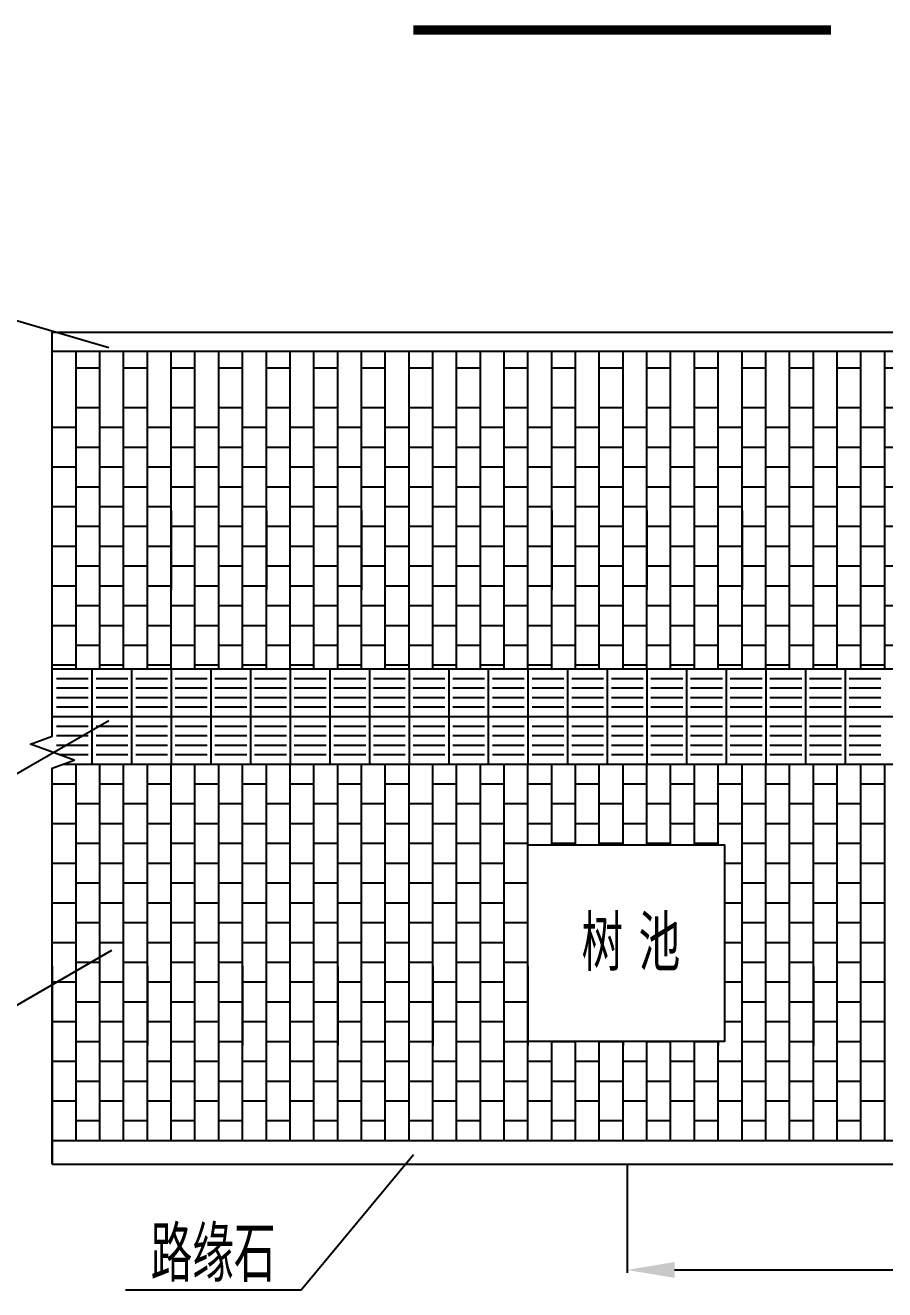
# Model space of a CAD drawing. Extents: x 755 to 3219, y -184 to 287.
# Drawn here: x 2880.9 to 2935.1, y -115.9 to -36.1 of the extents above; entities that cross this region are included whole.
import ezdxf

# ---------------------------------------------------------------- set-up
doc = ezdxf.new("R2010")
doc.units = 0
doc.layers.add('标注', color=7, linetype='Continuous')
doc.styles.add('1', font='fsdb_e.shx', dxfattribs={"width": 0.75, "bigfont": 'hztxt.shx'})
doc.styles.add('gpshz', font='txt.shx', dxfattribs={"width": 0.75, "bigfont": 'hztxt.shx'})

msp = doc.modelspace()

# ---------------------------------------------------------------- linework, layer by layer
for p, q in [((2871.536, -52.121), (2886.2, -56.455)), ((2882.644, -55.477), (3038.644, -55.477)), ((2882.644, -56.677), (3038.644, -56.677)), ((2884.144, -57.727), (2885.644, -57.727)), ((2887.144, -57.727), (2888.644, -57.727)), ((2890.144, -57.727), (2891.644, -57.727)), ((2893.144, -57.727), (2894.644, -57.727)), ((2896.144, -57.727), (2897.644, -57.727)), ((2899.144, -57.727), (2900.644, -57.727)), ((2902.144, -57.727), (2903.644, -57.727)), ((2905.144, -57.727), (2906.644, -57.727)), ((2908.144, -57.727), (2909.644, -57.727)), ((2911.144, -57.727), (2912.644, -57.727)), ((2914.144, -57.727), (2915.644, -57.727)), ((2917.144, -57.727), (2918.644, -57.727)), ((2920.144, -57.727), (2921.644, -57.727)), ((2923.144, -57.727), (2924.644, -57.727)), ((2926.144, -57.727), (2927.644, -57.727)), ((2929.144, -57.727), (2930.644, -57.727)), ((2932.144, -57.727), (2933.644, -57.727)), ((2935.144, -57.727), (2936.644, -57.727)), ((2884.144, -60.227), (2885.644, -60.227)), ((2887.144, -60.227), (2888.644, -60.227)), ((2890.144, -60.227), (2891.644, -60.227)), ((2893.144, -60.227), (2894.644, -60.227)), ((2896.144, -60.227), (2897.644, -60.227)), ((2899.144, -60.227), (2900.644, -60.227)), ((2902.144, -60.227), (2903.644, -60.227)), ((2905.144, -60.227), (2906.644, -60.227)), ((2908.144, -60.227), (2909.644, -60.227)), ((2911.144, -60.227), (2912.644, -60.227)), ((2914.144, -60.227), (2915.644, -60.227)), ((2917.144, -60.227), (2918.644, -60.227)), ((2920.144, -60.227), (2921.644, -60.227)), ((2923.144, -60.227), (2924.644, -60.227)), ((2926.144, -60.227), (2927.644, -60.227)), ((2929.144, -60.227), (2930.644, -60.227)), ((2932.144, -60.227), (2933.644, -60.227)), ((2935.144, -60.227), (2936.644, -60.227)), ((2882.644, -61.477), (2884.144, -61.477)), ((2885.644, -61.477), (2887.144, -61.477)), ((2888.644, -61.477), (2890.144, -61.477)), ((2891.644, -61.477), (2893.144, -61.477)), ((2894.644, -61.477), (2896.144, -61.477)), ((2897.644, -61.477), (2899.144, -61.477)), ((2900.644, -61.477), (2902.144, -61.477)), ((2903.644, -61.477), (2905.144, -61.477)), ((2906.644, -61.477), (2908.144, -61.477)), ((2906.644, -61.477), (2908.144, -61.477)), ((2909.644, -61.477), (2911.144, -61.477)), ((2912.644, -61.477), (2914.144, -61.477)), ((2915.644, -61.477), (2917.144, -61.477)), ((2918.644, -61.477), (2920.144, -61.477)), ((2921.644, -61.477), (2923.144, -61.477)), ((2924.644, -61.477), (2926.144, -61.477)), ((2927.644, -61.477), (2929.144, -61.477)), ((2930.644, -61.477), (2932.144, -61.477)), ((2930.644, -61.477), (2932.144, -61.477)), ((2933.644, -61.477), (2935.144, -61.477)), ((2884.144, -62.727), (2885.644, -62.727)), ((2887.144, -62.727), (2888.644, -62.727)), ((2890.144, -62.727), (2891.644, -62.727)), ((2893.144, -62.727), (2894.644, -62.727)), ((2896.144, -62.727), (2897.644, -62.727)), ((2899.144, -62.727), (2900.644, -62.727)), ((2902.144, -62.727), (2903.644, -62.727)), ((2905.144, -62.727), (2906.644, -62.727)), ((2908.144, -62.727), (2909.644, -62.727)), ((2911.144, -62.727), (2912.644, -62.727)), ((2914.144, -62.727), (2915.644, -62.727)), ((2917.144, -62.727), (2918.644, -62.727)), ((2920.144, -62.727), (2921.644, -62.727)), ((2923.144, -62.727), (2924.644, -62.727)), ((2926.144, -62.727), (2927.644, -62.727)), ((2929.144, -62.727), (2930.644, -62.727)), ((2932.144, -62.727), (2933.644, -62.727)), ((2935.144, -62.727), (2936.644, -62.727)), ((2882.644, -63.977), (2884.144, -63.977)), ((2885.644, -63.977), (2887.144, -63.977)), ((2888.644, -63.977), (2890.144, -63.977)), ((2891.644, -63.977), (2893.144, -63.977)), ((2894.644, -63.977), (2896.144, -63.977)), ((2897.644, -63.977), (2899.144, -63.977)), ((2900.644, -63.977), (2902.144, -63.977)), ((2903.644, -63.977), (2905.144, -63.977)), ((2906.644, -63.977), (2908.144, -63.977)), ((2906.644, -63.977), (2908.144, -63.977)), ((2909.644, -63.977), (2911.144, -63.977)), ((2912.644, -63.977), (2914.144, -63.977)), ((2915.644, -63.977), (2917.144, -63.977)), ((2918.644, -63.977), (2920.144, -63.977)), ((2921.644, -63.977), (2923.144, -63.977)), ((2924.644, -63.977), (2926.144, -63.977)), ((2927.644, -63.977), (2929.144, -63.977)), ((2930.644, -63.977), (2932.144, -63.977)), ((2930.644, -63.977), (2932.144, -63.977)), ((2933.644, -63.977), (2935.144, -63.977)), ((2884.144, -65.227), (2885.644, -65.227)), ((2887.144, -65.227), (2888.644, -65.227)), ((2890.144, -65.227), (2891.644, -65.227)), ((2893.144, -65.227), (2894.644, -65.227)), ((2896.144, -65.227), (2897.644, -65.227)), ((2899.144, -65.227), (2900.644, -65.227)), ((2902.144, -65.227), (2903.644, -65.227)), ((2905.144, -65.227), (2906.644, -65.227)), ((2908.144, -65.227), (2909.644, -65.227)), ((2911.144, -65.227), (2912.644, -65.227)), ((2914.144, -65.227), (2915.644, -65.227)), ((2917.144, -65.227), (2918.644, -65.227)), ((2920.144, -65.227), (2921.644, -65.227)), ((2923.144, -65.227), (2924.644, -65.227)), ((2926.144, -65.227), (2927.644, -65.227)), ((2929.144, -65.227), (2930.644, -65.227)), ((2932.144, -65.227), (2933.644, -65.227)), ((2935.144, -65.227), (2936.644, -65.227)), ((2882.644, -66.477), (2884.144, -66.477)), ((2885.644, -66.477), (2887.144, -66.477)), ((2888.644, -66.477), (2890.144, -66.477)), ((2891.644, -66.477), (2893.144, -66.477)), ((2894.644, -66.477), (2896.144, -66.477)), ((2897.644, -66.477), (2899.144, -66.477)), ((2900.644, -66.477), (2902.144, -66.477)), ((2903.644, -66.477), (2905.144, -66.477)), ((2906.644, -66.477), (2908.144, -66.477)), ((2906.644, -66.477), (2908.144, -66.477)), ((2909.644, -66.477), (2911.144, -66.477)), ((2912.644, -66.477), (2914.144, -66.477)), ((2915.644, -66.477), (2917.144, -66.477)), ((2918.644, -66.477), (2920.144, -66.477)), ((2921.644, -66.477), (2923.144, -66.477)), ((2924.644, -66.477), (2926.144, -66.477)), ((2927.644, -66.477), (2929.144, -66.477)), ((2930.644, -66.477), (2932.144, -66.477)), ((2930.644, -66.477), (2932.144, -66.477)), ((2933.644, -66.477), (2935.144, -66.477)), ((2884.144, -67.727), (2885.644, -67.727)), ((2887.144, -67.727), (2888.644, -67.727)), ((2890.144, -67.727), (2891.644, -67.727)), ((2893.144, -67.727), (2894.644, -67.727)), ((2896.144, -67.727), (2897.644, -67.727)), ((2899.144, -67.727), (2900.644, -67.727)), ((2902.144, -67.727), (2903.644, -67.727)), ((2905.144, -67.727), (2906.644, -67.727)), ((2908.144, -67.727), (2909.644, -67.727)), ((2911.144, -67.727), (2912.644, -67.727)), ((2914.144, -67.727), (2915.644, -67.727)), ((2917.144, -67.727), (2918.644, -67.727)), ((2920.144, -67.727), (2921.644, -67.727)), ((2923.144, -67.727), (2924.644, -67.727)), ((2926.144, -67.727), (2927.644, -67.727)), ((2929.144, -67.727), (2930.644, -67.727)), ((2932.144, -67.727), (2933.644, -67.727)), ((2935.144, -67.727), (2936.644, -67.727)), ((2882.644, -68.977), (2884.144, -68.977)), ((2885.644, -68.977), (2887.144, -68.977)), ((2888.644, -68.977), (2890.144, -68.977)), ((2891.644, -68.977), (2893.144, -68.977)), ((2894.644, -68.977), (2896.144, -68.977)), ((2897.644, -68.977), (2899.144, -68.977)), ((2900.644, -68.977), (2902.144, -68.977)), ((2903.644, -68.977), (2905.144, -68.977)), ((2906.644, -68.977), (2908.144, -68.977)), ((2906.644, -68.977), (2908.144, -68.977)), ((2909.644, -68.977), (2911.144, -68.977)), ((2912.644, -68.977), (2914.144, -68.977)), ((2915.644, -68.977), (2917.144, -68.977)), ((2918.644, -68.977), (2920.144, -68.977)), ((2921.644, -68.977), (2923.144, -68.977)), ((2924.644, -68.977), (2926.144, -68.977)), ((2927.644, -68.977), (2929.144, -68.977)), ((2930.644, -68.977), (2932.144, -68.977)), ((2930.644, -68.977), (2932.144, -68.977)), ((2933.644, -68.977), (2935.144, -68.977)), ((2884.144, -70.227), (2885.644, -70.227)), ((2887.144, -70.227), (2888.644, -70.227)), ((2890.144, -70.227), (2891.644, -70.227)), ((2893.144, -70.227), (2894.644, -70.227)), ((2896.144, -70.227), (2897.644, -70.227)), ((2899.144, -70.227), (2900.644, -70.227)), ((2902.144, -70.227), (2903.644, -70.227)), ((2905.144, -70.227), (2906.644, -70.227)), ((2908.144, -70.227), (2909.644, -70.227)), ((2911.144, -70.227), (2912.644, -70.227)), ((2914.144, -70.227), (2915.644, -70.227)), ((2917.144, -70.227), (2918.644, -70.227)), ((2920.144, -70.227), (2921.644, -70.227)), ((2923.144, -70.227), (2924.644, -70.227)), ((2926.144, -70.227), (2927.644, -70.227)), ((2929.144, -70.227), (2930.644, -70.227)), ((2932.144, -70.227), (2933.644, -70.227)), ((2935.144, -70.227), (2936.644, -70.227)), ((2882.644, -71.477), (2884.144, -71.477)), ((2885.644, -71.477), (2887.144, -71.477)), ((2888.644, -71.477), (2890.144, -71.477)), ((2891.644, -71.477), (2893.144, -71.477)), ((2894.644, -71.477), (2896.144, -71.477)), ((2897.644, -71.477), (2899.144, -71.477)), ((2900.644, -71.477), (2902.144, -71.477)), ((2903.644, -71.477), (2905.144, -71.477)), ((2906.644, -71.477), (2908.144, -71.477)), ((2906.644, -71.477), (2908.144, -71.477)), ((2909.644, -71.477), (2911.144, -71.477)), ((2912.644, -71.477), (2914.144, -71.477)), ((2915.644, -71.477), (2917.144, -71.477)), ((2918.644, -71.477), (2920.144, -71.477)), ((2921.644, -71.477), (2923.144, -71.477)), ((2924.644, -71.477), (2926.144, -71.477)), ((2927.644, -71.477), (2929.144, -71.477)), ((2930.644, -71.477), (2932.144, -71.477)), ((2930.644, -71.477), (2932.144, -71.477)), ((2933.644, -71.477), (2935.144, -71.477)), ((2884.144, -72.727), (2885.644, -72.727)), ((2887.144, -72.727), (2888.644, -72.727)), ((2890.144, -72.727), (2891.644, -72.727)), ((2893.144, -72.727), (2894.644, -72.727)), ((2896.144, -72.727), (2897.644, -72.727)), ((2899.144, -72.727), (2900.644, -72.727)), ((2902.144, -72.727), (2903.644, -72.727)), ((2905.144, -72.727), (2906.644, -72.727)), ((2908.144, -72.727), (2909.644, -72.727)), ((2911.144, -72.727), (2912.644, -72.727)), ((2914.144, -72.727), (2915.644, -72.727)), ((2917.144, -72.727), (2918.644, -72.727)), ((2920.144, -72.727), (2921.644, -72.727)), ((2923.144, -72.727), (2924.644, -72.727)), ((2926.144, -72.727), (2927.644, -72.727)), ((2929.144, -72.727), (2930.644, -72.727)), ((2932.144, -72.727), (2933.644, -72.727)), ((2935.144, -72.727), (2936.644, -72.727)), ((2882.644, -73.977), (2884.144, -73.977)), ((2885.644, -73.977), (2887.144, -73.977)), ((2888.644, -73.977), (2890.144, -73.977)), ((2891.644, -73.977), (2893.144, -73.977)), ((2894.644, -73.977), (2896.144, -73.977)), ((2897.644, -73.977), (2899.144, -73.977)), ((2900.644, -73.977), (2902.144, -73.977)), ((2903.644, -73.977), (2905.144, -73.977)), ((2906.644, -73.977), (2908.144, -73.977)), ((2906.644, -73.977), (2908.144, -73.977)), ((2909.644, -73.977), (2911.144, -73.977)), ((2912.644, -73.977), (2914.144, -73.977)), ((2915.644, -73.977), (2917.144, -73.977)), ((2918.644, -73.977), (2920.144, -73.977)), ((2921.644, -73.977), (2923.144, -73.977)), ((2924.644, -73.977), (2926.144, -73.977)), ((2927.644, -73.977), (2929.144, -73.977)), ((2930.644, -73.977), (2932.144, -73.977)), ((2930.644, -73.977), (2932.144, -73.977)), ((2933.644, -73.977), (2935.144, -73.977)), ((2884.144, -75.227), (2885.644, -75.227)), ((2887.144, -75.227), (2888.644, -75.227)), ((2890.144, -75.227), (2891.644, -75.227)), ((2893.144, -75.227), (2894.644, -75.227)), ((2896.144, -75.227), (2897.644, -75.227)), ((2899.144, -75.227), (2900.644, -75.227)), ((2902.144, -75.227), (2903.644, -75.227)), ((2905.144, -75.227), (2906.644, -75.227)), ((2908.144, -75.227), (2909.644, -75.227)), ((2911.144, -75.227), (2912.644, -75.227)), ((2914.144, -75.227), (2915.644, -75.227)), ((2917.144, -75.227), (2918.644, -75.227)), ((2920.144, -75.227), (2921.644, -75.227)), ((2923.144, -75.227), (2924.644, -75.227)), ((2926.144, -75.227), (2927.644, -75.227)), ((2929.144, -75.227), (2930.644, -75.227)), ((2932.144, -75.227), (2933.644, -75.227)), ((2935.144, -75.227), (2936.644, -75.227)), ((2882.644, -76.477), (2884.144, -76.477)), ((2885.644, -76.477), (2887.144, -76.477)), ((2888.644, -76.477), (2890.144, -76.477)), ((2891.644, -76.477), (2893.144, -76.477)), ((2894.644, -76.477), (2896.144, -76.477)), ((2897.644, -76.477), (2899.144, -76.477)), ((2900.644, -76.477), (2902.144, -76.477)), ((2903.644, -76.477), (2905.144, -76.477)), ((2906.644, -76.477), (2908.144, -76.477)), ((2906.644, -76.477), (2908.144, -76.477)), ((2909.644, -76.477), (2911.144, -76.477)), ((2912.644, -76.477), (2914.144, -76.477)), ((2915.644, -76.477), (2917.144, -76.477)), ((2918.644, -76.477), (2920.144, -76.477)), ((2921.644, -76.477), (2923.144, -76.477)), ((2924.644, -76.477), (2926.144, -76.477)), ((2927.644, -76.477), (2929.144, -76.477)), ((2930.644, -76.477), (2932.144, -76.477)), ((2930.644, -76.477), (2932.144, -76.477)), ((2933.644, -76.477), (2935.144, -76.477)), ((2882.644, -76.727), (3038.644, -76.727)), ((2882.644, -79.727), (3038.644, -79.727)), ((2871.536, -88.447), (2886.2, -79.977)), ((2883.331, -82.727), (3038.644, -82.727)), ((2884.018, -82.727), (3038.644, -82.727)), ((2882.644, -83.977), (2884.144, -83.977)), ((2885.644, -83.977), (2887.144, -83.977)), ((2888.644, -83.977), (2890.144, -83.977)), ((2891.644, -83.977), (2893.144, -83.977)), ((2894.644, -83.977), (2896.144, -83.977)), ((2897.644, -83.977), (2899.144, -83.977)), ((2900.644, -83.977), (2902.144, -83.977)), ((2903.644, -83.977), (2905.144, -83.977)), ((2906.644, -83.977), (2908.144, -83.977)), ((2909.644, -83.977), (2911.144, -83.977)), ((2912.644, -83.977), (2914.144, -83.977)), ((2915.644, -83.977), (2917.144, -83.977)), ((2918.644, -83.977), (2920.144, -83.977)), ((2921.644, -83.977), (2923.144, -83.977)), ((2924.644, -83.977), (2926.144, -83.977)), ((2927.644, -83.977), (2929.144, -83.977)), ((2930.644, -83.977), (2932.144, -83.977)), ((2933.644, -83.977), (2935.144, -83.977)), ((2884.144, -85.227), (2885.644, -85.227)), ((2887.144, -85.227), (2888.644, -85.227)), ((2890.144, -85.227), (2891.644, -85.227)), ((2893.144, -85.227), (2894.644, -85.227)), ((2896.144, -85.227), (2897.644, -85.227)), ((2899.144, -85.227), (2900.644, -85.227)), ((2902.144, -85.227), (2903.644, -85.227)), ((2905.144, -85.227), (2906.644, -85.227)), ((2908.144, -85.227), (2909.644, -85.227)), ((2911.144, -85.227), (2912.644, -85.227)), ((2914.144, -85.227), (2915.644, -85.227)), ((2917.144, -85.227), (2918.644, -85.227)), ((2920.144, -85.227), (2921.644, -85.227)), ((2923.144, -85.227), (2924.644, -85.227)), ((2926.144, -85.227), (2927.644, -85.227)), ((2929.144, -85.227), (2930.644, -85.227)), ((2932.144, -85.227), (2933.644, -85.227)), ((2882.644, -86.477), (2884.144, -86.477)), ((2885.644, -86.477), (2887.144, -86.477)), ((2888.644, -86.477), (2890.144, -86.477)), ((2891.644, -86.477), (2893.144, -86.477)), ((2894.644, -86.477), (2896.144, -86.477)), ((2897.644, -86.477), (2899.144, -86.477)), ((2900.644, -86.477), (2902.144, -86.477)), ((2903.644, -86.477), (2905.144, -86.477)), ((2906.644, -86.477), (2908.144, -86.477)), ((2909.644, -86.477), (2911.144, -86.477)), ((2912.644, -86.477), (2914.144, -86.477)), ((2915.644, -86.477), (2917.144, -86.477)), ((2918.644, -86.477), (2920.144, -86.477)), ((2921.644, -86.477), (2923.144, -86.477)), ((2924.644, -86.477), (2926.144, -86.477)), ((2927.644, -86.477), (2929.144, -86.477)), ((2930.644, -86.477), (2932.144, -86.477)), ((2933.644, -86.477), (2935.144, -86.477)), ((2884.144, -87.727), (2885.644, -87.727)), ((2887.144, -87.727), (2888.644, -87.727)), ((2890.144, -87.727), (2891.644, -87.727)), ((2893.144, -87.727), (2894.644, -87.727)), ((2896.144, -87.727), (2897.644, -87.727)), ((2899.144, -87.727), (2900.644, -87.727)), ((2902.144, -87.727), (2903.644, -87.727)), ((2905.144, -87.727), (2906.644, -87.727)), ((2908.144, -87.727), (2909.644, -87.727)), ((2911.144, -87.727), (2912.644, -87.727)), ((2914.144, -87.727), (2915.644, -87.727)), ((2917.144, -87.727), (2918.644, -87.727)), ((2920.144, -87.727), (2921.644, -87.727)), ((2923.144, -87.727), (2924.644, -87.727)), ((2926.144, -87.727), (2927.644, -87.727)), ((2929.144, -87.727), (2930.644, -87.727)), ((2932.144, -87.727), (2933.644, -87.727)), ((2882.644, -88.977), (2884.144, -88.977)), ((2885.644, -88.977), (2887.144, -88.977)), ((2888.644, -88.977), (2890.144, -88.977)), ((2891.644, -88.977), (2893.144, -88.977)), ((2894.644, -88.977), (2896.144, -88.977)), ((2897.644, -88.977), (2899.144, -88.977)), ((2900.644, -88.977), (2902.144, -88.977)), ((2903.644, -88.977), (2905.144, -88.977)), ((2906.644, -88.977), (2908.144, -88.977)), ((2909.644, -88.977), (2911.144, -88.977)), ((2925.044, -88.977), (2926.144, -88.977)), ((2927.644, -88.977), (2929.144, -88.977)), ((2930.644, -88.977), (2932.144, -88.977)), ((2933.644, -88.977), (2935.144, -88.977)), ((2884.144, -90.227), (2885.644, -90.227)), ((2887.144, -90.227), (2888.644, -90.227)), ((2890.144, -90.227), (2891.644, -90.227)), ((2893.144, -90.227), (2894.644, -90.227)), ((2896.144, -90.227), (2897.644, -90.227)), ((2899.144, -90.227), (2900.644, -90.227)), ((2902.144, -90.227), (2903.644, -90.227)), ((2905.144, -90.227), (2906.644, -90.227)), ((2908.144, -90.227), (2909.644, -90.227)), ((2911.144, -90.227), (2912.644, -90.227)), ((2926.144, -90.227), (2927.644, -90.227)), ((2929.144, -90.227), (2930.644, -90.227)), ((2932.144, -90.227), (2933.644, -90.227)), ((2882.644, -91.477), (2884.144, -91.477)), ((2885.644, -91.477), (2887.144, -91.477)), ((2888.644, -91.477), (2890.144, -91.477)), ((2891.644, -91.477), (2893.144, -91.477)), ((2894.644, -91.477), (2896.144, -91.477)), ((2897.644, -91.477), (2899.144, -91.477)), ((2900.644, -91.477), (2902.144, -91.477)), ((2903.644, -91.477), (2905.144, -91.477)), ((2906.644, -91.477), (2908.144, -91.477)), ((2909.644, -91.477), (2911.144, -91.477)), ((2925.044, -91.477), (2926.144, -91.477)), ((2927.644, -91.477), (2929.144, -91.477)), ((2930.644, -91.477), (2932.144, -91.477)), ((2933.644, -91.477), (2935.144, -91.477)), ((2884.144, -92.727), (2885.644, -92.727)), ((2887.144, -92.727), (2888.644, -92.727)), ((2890.144, -92.727), (2891.644, -92.727)), ((2893.144, -92.727), (2894.644, -92.727)), ((2896.144, -92.727), (2897.644, -92.727)), ((2899.144, -92.727), (2900.644, -92.727)), ((2902.144, -92.727), (2903.644, -92.727)), ((2905.144, -92.727), (2906.644, -92.727)), ((2908.144, -92.727), (2909.644, -92.727)), ((2911.144, -92.727), (2912.644, -92.727)), ((2926.144, -92.727), (2927.644, -92.727)), ((2929.144, -92.727), (2930.644, -92.727)), ((2932.144, -92.727), (2933.644, -92.727)), ((2882.644, -93.977), (2884.144, -93.977)), ((2885.644, -93.977), (2887.144, -93.977)), ((2888.644, -93.977), (2890.144, -93.977)), ((2891.644, -93.977), (2893.144, -93.977)), ((2894.644, -93.977), (2896.144, -93.977)), ((2897.644, -93.977), (2899.144, -93.977)), ((2900.644, -93.977), (2902.144, -93.977)), ((2903.644, -93.977), (2905.144, -93.977)), ((2906.644, -93.977), (2908.144, -93.977)), ((2909.644, -93.977), (2911.144, -93.977)), ((2925.044, -93.977), (2926.144, -93.977)), ((2927.644, -93.977), (2929.144, -93.977)), ((2930.644, -93.977), (2932.144, -93.977)), ((2933.644, -93.977), (2935.144, -93.977)), ((2871.73, -102.947), (2886.394, -94.477)), ((2884.144, -95.227), (2885.644, -95.227)), ((2887.144, -95.227), (2888.644, -95.227)), ((2890.144, -95.227), (2891.644, -95.227)), ((2893.144, -95.227), (2894.644, -95.227)), ((2896.144, -95.227), (2897.644, -95.227)), ((2899.144, -95.227), (2900.644, -95.227)), ((2902.144, -95.227), (2903.644, -95.227)), ((2905.144, -95.227), (2906.644, -95.227)), ((2908.144, -95.227), (2909.644, -95.227)), ((2911.144, -95.227), (2912.644, -95.227)), ((2926.144, -95.227), (2927.644, -95.227)), ((2929.144, -95.227), (2930.644, -95.227)), ((2932.144, -95.227), (2933.644, -95.227)), ((2882.644, -96.477), (2884.144, -96.477)), ((2885.644, -96.477), (2887.144, -96.477)), ((2888.644, -96.477), (2890.144, -96.477)), ((2891.644, -96.477), (2893.144, -96.477)), ((2894.644, -96.477), (2896.144, -96.477)), ((2897.644, -96.477), (2899.144, -96.477)), ((2900.644, -96.477), (2902.144, -96.477)), ((2903.644, -96.477), (2905.144, -96.477)), ((2906.644, -96.477), (2908.144, -96.477)), ((2909.644, -96.477), (2911.144, -96.477)), ((2925.044, -96.477), (2926.144, -96.477)), ((2927.644, -96.477), (2929.144, -96.477)), ((2930.644, -96.477), (2932.144, -96.477)), ((2933.644, -96.477), (2935.144, -96.477)), ((2884.144, -97.727), (2885.644, -97.727)), ((2887.144, -97.727), (2888.644, -97.727)), ((2890.144, -97.727), (2891.644, -97.727)), ((2893.144, -97.727), (2894.644, -97.727)), ((2896.144, -97.727), (2897.644, -97.727)), ((2899.144, -97.727), (2900.644, -97.727)), ((2902.144, -97.727), (2903.644, -97.727)), ((2905.144, -97.727), (2906.644, -97.727)), ((2908.144, -97.727), (2909.644, -97.727)), ((2911.144, -97.727), (2912.644, -97.727)), ((2926.144, -97.727), (2927.644, -97.727)), ((2929.144, -97.727), (2930.644, -97.727)), ((2932.144, -97.727), (2933.644, -97.727)), ((2882.644, -98.977), (2884.144, -98.977)), ((2885.644, -98.977), (2887.144, -98.977)), ((2888.644, -98.977), (2890.144, -98.977)), ((2891.644, -98.977), (2893.144, -98.977)), ((2894.644, -98.977), (2896.144, -98.977)), ((2897.644, -98.977), (2899.144, -98.977)), ((2900.644, -98.977), (2902.144, -98.977)), ((2903.644, -98.977), (2905.144, -98.977)), ((2906.644, -98.977), (2908.144, -98.977)), ((2909.644, -98.977), (2911.144, -98.977)), ((2925.044, -98.977), (2926.144, -98.977)), ((2927.644, -98.977), (2929.144, -98.977)), ((2930.644, -98.977), (2932.144, -98.977)), ((2933.644, -98.977), (2935.144, -98.977)), ((2884.144, -100.227), (2885.644, -100.227)), ((2887.144, -100.227), (2888.644, -100.227)), ((2890.144, -100.227), (2891.644, -100.227)), ((2893.144, -100.227), (2894.644, -100.227)), ((2896.144, -100.227), (2897.644, -100.227)), ((2899.144, -100.227), (2900.644, -100.227)), ((2902.144, -100.227), (2903.644, -100.227)), ((2905.144, -100.227), (2906.644, -100.227)), ((2908.144, -100.227), (2909.644, -100.227)), ((2911.144, -100.227), (2912.644, -100.227)), ((2914.144, -100.227), (2915.644, -100.227)), ((2917.144, -100.227), (2918.644, -100.227)), ((2920.144, -100.227), (2921.644, -100.227)), ((2923.144, -100.227), (2924.644, -100.227)), ((2926.144, -100.227), (2927.644, -100.227)), ((2929.144, -100.227), (2930.644, -100.227)), ((2932.144, -100.227), (2933.644, -100.227)), ((2882.644, -101.477), (2884.144, -101.477)), ((2885.644, -101.477), (2887.144, -101.477)), ((2888.644, -101.477), (2890.144, -101.477)), ((2891.644, -101.477), (2893.144, -101.477)), ((2894.644, -101.477), (2896.144, -101.477)), ((2897.644, -101.477), (2899.144, -101.477)), ((2900.644, -101.477), (2902.144, -101.477)), ((2903.644, -101.477), (2905.144, -101.477)), ((2906.644, -101.477), (2908.144, -101.477)), ((2909.644, -101.477), (2911.144, -101.477)), ((2912.644, -101.477), (2914.144, -101.477)), ((2915.644, -101.477), (2917.144, -101.477)), ((2918.644, -101.477), (2920.144, -101.477)), ((2921.644, -101.477), (2923.144, -101.477)), ((2924.644, -101.477), (2926.144, -101.477)), ((2927.644, -101.477), (2929.144, -101.477)), ((2930.644, -101.477), (2932.144, -101.477)), ((2933.644, -101.477), (2935.144, -101.477)), ((2884.144, -102.727), (2885.644, -102.727)), ((2887.144, -102.727), (2888.644, -102.727)), ((2890.144, -102.727), (2891.644, -102.727)), ((2893.144, -102.727), (2894.644, -102.727)), ((2896.144, -102.727), (2897.644, -102.727)), ((2899.144, -102.727), (2900.644, -102.727)), ((2902.144, -102.727), (2903.644, -102.727)), ((2905.144, -102.727), (2906.644, -102.727)), ((2908.144, -102.727), (2909.644, -102.727)), ((2911.144, -102.727), (2912.644, -102.727)), ((2914.144, -102.727), (2915.644, -102.727)), ((2917.144, -102.727), (2918.644, -102.727)), ((2920.144, -102.727), (2921.644, -102.727)), ((2923.144, -102.727), (2924.644, -102.727)), ((2926.144, -102.727), (2927.644, -102.727)), ((2929.144, -102.727), (2930.644, -102.727)), ((2932.144, -102.727), (2933.644, -102.727)), ((2882.644, -103.977), (2884.144, -103.977)), ((2885.644, -103.977), (2887.144, -103.977)), ((2888.644, -103.977), (2890.144, -103.977)), ((2891.644, -103.977), (2893.144, -103.977)), ((2894.644, -103.977), (2896.144, -103.977)), ((2897.644, -103.977), (2899.144, -103.977)), ((2900.644, -103.977), (2902.144, -103.977)), ((2903.644, -103.977), (2905.144, -103.977)), ((2906.644, -103.977), (2908.144, -103.977)), ((2909.644, -103.977), (2911.144, -103.977)), ((2912.644, -103.977), (2914.144, -103.977)), ((2915.644, -103.977), (2917.144, -103.977)), ((2918.644, -103.977), (2920.144, -103.977)), ((2921.644, -103.977), (2923.144, -103.977)), ((2924.644, -103.977), (2926.144, -103.977)), ((2927.644, -103.977), (2929.144, -103.977)), ((2930.644, -103.977), (2932.144, -103.977)), ((2933.644, -103.977), (2935.144, -103.977)), ((2884.144, -105.227), (2885.644, -105.227)), ((2887.144, -105.227), (2888.644, -105.227)), ((2890.144, -105.227), (2891.644, -105.227)), ((2893.144, -105.227), (2894.644, -105.227)), ((2896.144, -105.227), (2897.644, -105.227)), ((2899.144, -105.227), (2900.644, -105.227)), ((2902.144, -105.227), (2903.644, -105.227)), ((2905.144, -105.227), (2906.644, -105.227)), ((2908.144, -105.227), (2909.644, -105.227)), ((2911.144, -105.227), (2912.644, -105.227)), ((2914.144, -105.227), (2915.644, -105.227)), ((2917.144, -105.227), (2918.644, -105.227)), ((2920.144, -105.227), (2921.644, -105.227)), ((2923.144, -105.227), (2924.644, -105.227)), ((2926.144, -105.227), (2927.644, -105.227)), ((2929.144, -105.227), (2930.644, -105.227)), ((2932.144, -105.227), (2933.644, -105.227)), ((2882.644, -106.477), (3038.644, -106.477)), ((2898.343, -115.894), (2905.418, -107.365)), ((2882.644, -107.977), (3038.644, -107.977)), ((2887.269, -115.894), (2898.343, -115.894))]:
    msp.add_line(p, q)
at = {"linetype": 'Continuous'}
for p, q in [((2884.144, -76.727), (2884.144, -56.677)), ((2885.644, -76.727), (2885.644, -56.677)), ((2887.144, -76.727), (2887.144, -56.677)), ((2888.644, -76.727), (2888.644, -56.677)), ((2890.144, -76.727), (2890.144, -56.677)), ((2891.644, -76.727), (2891.644, -56.677)), ((2893.144, -76.727), (2893.144, -56.677)), ((2894.644, -76.727), (2894.644, -56.677)), ((2896.144, -76.727), (2896.144, -56.677)), ((2897.644, -76.727), (2897.644, -56.677)), ((2899.144, -76.727), (2899.144, -56.677)), ((2900.644, -76.727), (2900.644, -56.677)), ((2902.144, -76.727), (2902.144, -56.677)), ((2903.644, -76.727), (2903.644, -56.677)), ((2905.144, -76.727), (2905.144, -56.677)), ((2906.644, -76.727), (2906.644, -56.677)), ((2908.144, -76.727), (2908.144, -56.677)), ((2908.144, -76.727), (2908.144, -56.677)), ((2909.644, -76.727), (2909.644, -56.677)), ((2911.144, -76.727), (2911.144, -56.677)), ((2912.644, -76.727), (2912.644, -56.677)), ((2914.144, -76.727), (2914.144, -56.677)), ((2915.644, -76.727), (2915.644, -56.677)), ((2917.144, -76.727), (2917.144, -56.677)), ((2918.644, -76.727), (2918.644, -56.677)), ((2920.144, -76.727), (2920.144, -56.677)), ((2921.644, -76.727), (2921.644, -56.677)), ((2923.144, -76.727), (2923.144, -56.677)), ((2924.644, -76.727), (2924.644, -56.677)), ((2926.144, -76.727), (2926.144, -56.677)), ((2927.644, -76.727), (2927.644, -56.677)), ((2929.144, -76.727), (2929.144, -56.677)), ((2930.644, -76.727), (2930.644, -56.677)), ((2932.144, -76.727), (2932.144, -56.677)), ((2932.144, -76.727), (2932.144, -56.677)), ((2933.644, -76.727), (2933.644, -56.677)), ((2935.144, -76.727), (2935.144, -56.677)), ((2882.644, -80.977), (2882.644, -59.177)), ((2890.144, -66.727), (2890.144, -71.727)), ((2896.144, -66.727), (2896.144, -71.727)), ((2902.144, -66.727), (2902.144, -71.727)), ((2914.144, -66.727), (2914.144, -71.727)), ((2920.144, -66.727), (2920.144, -71.727)), ((2926.144, -66.727), (2926.144, -71.727)), ((2890.144, -69.227), (2890.144, -71.727)), ((2896.144, -69.227), (2896.144, -71.727)), ((2902.144, -69.227), (2902.144, -71.727)), ((2914.144, -69.227), (2914.144, -71.727)), ((2920.144, -69.227), (2920.144, -71.727)), ((2926.144, -69.227), (2926.144, -71.727)), ((2885.144, -76.727), (2885.144, -82.727)), ((2887.644, -76.727), (2887.644, -82.727)), ((2890.144, -76.727), (2890.144, -82.727)), ((2892.644, -76.727), (2892.644, -82.727)), ((2895.144, -76.727), (2895.144, -82.727)), ((2897.644, -76.727), (2897.644, -82.727)), ((2900.144, -76.727), (2900.144, -82.727)), ((2902.644, -76.727), (2902.644, -82.727)), ((2905.144, -76.727), (2905.144, -82.727)), ((2907.644, -76.727), (2907.644, -82.727)), ((2910.144, -76.727), (2910.144, -82.727)), ((2912.644, -76.727), (2912.644, -82.727)), ((2915.144, -76.727), (2915.144, -82.727)), ((2917.644, -76.727), (2917.644, -82.727)), ((2920.144, -76.727), (2920.144, -82.727)), ((2922.644, -76.727), (2922.644, -82.727)), ((2925.144, -76.727), (2925.144, -82.727)), ((2927.644, -76.727), (2927.644, -82.727)), ((2930.144, -76.727), (2930.144, -82.727)), ((2932.644, -76.727), (2932.644, -82.727)), ((2884.144, -106.477), (2884.144, -82.727)), ((2885.644, -106.477), (2885.644, -82.727)), ((2887.144, -106.477), (2887.144, -82.727)), ((2888.644, -106.477), (2888.644, -82.727)), ((2890.144, -106.477), (2890.144, -82.727)), ((2891.644, -106.477), (2891.644, -82.727)), ((2893.144, -106.477), (2893.144, -82.727)), ((2894.644, -106.477), (2894.644, -82.727)), ((2896.144, -106.477), (2896.144, -82.727)), ((2897.644, -106.477), (2897.644, -82.727)), ((2899.144, -106.477), (2899.144, -82.727)), ((2900.644, -106.477), (2900.644, -82.727)), ((2902.144, -106.477), (2902.144, -82.727)), ((2903.644, -106.477), (2903.644, -82.727)), ((2905.144, -106.477), (2905.144, -82.727)), ((2906.644, -106.477), (2906.644, -82.727)), ((2908.144, -106.477), (2908.144, -82.727)), ((2909.644, -106.477), (2909.644, -82.727)), ((2911.144, -106.477), (2911.144, -82.727)), ((2912.644, -106.477), (2912.644, -82.727)), ((2914.144, -87.827), (2914.144, -82.727)), ((2915.644, -87.827), (2915.644, -82.727)), ((2917.144, -87.827), (2917.144, -82.727)), ((2918.644, -87.827), (2918.644, -82.727)), ((2920.144, -87.827), (2920.144, -82.727)), ((2921.644, -87.827), (2921.644, -82.727)), ((2923.144, -87.827), (2923.144, -82.727)), ((2924.644, -87.827), (2924.644, -82.727)), ((2926.144, -106.477), (2926.144, -82.727)), ((2927.644, -106.477), (2927.644, -82.727)), ((2929.144, -106.477), (2929.144, -82.727)), ((2930.644, -106.477), (2930.644, -82.727)), ((2932.144, -106.477), (2932.144, -82.727)), ((2933.644, -106.477), (2933.644, -82.727)), ((2935.144, -106.477), (2935.144, -82.727)), ((2882.644, -107.977), (2882.644, -82.977)), ((2882.644, -95.477), (2882.644, -100.477)), ((2888.644, -95.477), (2888.644, -100.477)), ((2894.644, -95.477), (2894.644, -100.477)), ((2900.644, -95.477), (2900.644, -100.477)), ((2906.644, -95.477), (2906.644, -100.477)), ((2912.644, -95.477), (2912.644, -100.477)), ((2930.644, -95.477), (2930.644, -100.477)), ((2912.644, -95.977), (2912.644, -97.477)), ((2882.644, -97.977), (2882.644, -100.477)), ((2888.644, -97.977), (2888.644, -100.477)), ((2894.644, -97.977), (2894.644, -100.477)), ((2900.644, -97.977), (2900.644, -100.477)), ((2906.644, -97.977), (2906.644, -100.477)), ((2912.644, -97.977), (2912.644, -100.477)), ((2930.644, -97.977), (2930.644, -100.477)), ((2882.644, -100.477), (2882.644, -107.977)), ((2914.144, -106.477), (2914.144, -100.227)), ((2915.644, -106.477), (2915.644, -100.227)), ((2917.144, -106.477), (2917.144, -100.227)), ((2918.644, -106.477), (2918.644, -100.227)), ((2918.644, -100.227), (2918.644, -100.477)), ((2918.644, -100.227), (2918.644, -100.477)), ((2920.144, -106.477), (2920.144, -100.227)), ((2921.644, -106.477), (2921.644, -100.227)), ((2923.144, -106.477), (2923.144, -100.227)), ((2924.644, -106.477), (2924.644, -100.227)), ((2924.644, -100.227), (2924.644, -100.477)), ((2924.644, -100.227), (2924.644, -100.477)), ((2918.894, -108.039), (2918.894, -114.827)), ((2921.894, -114.647), (2938.808, -114.647))]:
    msp.add_line(p, q, dxfattribs=at)
at = {"color": 2}
for p, q in [((2882.904, -77.327), (2884.909, -77.327)), ((2885.404, -77.327), (2887.409, -77.327)), ((2887.904, -77.327), (2889.909, -77.327)), ((2890.404, -77.327), (2892.409, -77.327)), ((2892.904, -77.327), (2894.909, -77.327)), ((2895.404, -77.327), (2897.409, -77.327)), ((2897.904, -77.327), (2899.909, -77.327)), ((2900.404, -77.327), (2902.409, -77.327)), ((2902.904, -77.327), (2904.909, -77.327)), ((2905.404, -77.327), (2907.409, -77.327)), ((2907.904, -77.327), (2909.909, -77.327)), ((2910.404, -77.327), (2912.409, -77.327)), ((2912.904, -77.327), (2914.909, -77.327)), ((2915.404, -77.327), (2917.409, -77.327)), ((2917.904, -77.327), (2919.909, -77.327)), ((2920.404, -77.327), (2922.409, -77.327)), ((2922.904, -77.327), (2924.909, -77.327)), ((2925.404, -77.327), (2927.409, -77.327)), ((2927.904, -77.327), (2929.909, -77.327)), ((2930.404, -77.327), (2932.409, -77.327)), ((2932.904, -77.327), (2934.909, -77.327)), ((2882.904, -77.927), (2884.909, -77.927)), ((2885.404, -77.927), (2887.409, -77.927)), ((2887.904, -77.927), (2889.909, -77.927)), ((2890.404, -77.927), (2892.409, -77.927)), ((2892.904, -77.927), (2894.909, -77.927)), ((2895.404, -77.927), (2897.409, -77.927)), ((2897.904, -77.927), (2899.909, -77.927)), ((2900.404, -77.927), (2902.409, -77.927)), ((2902.904, -77.927), (2904.909, -77.927)), ((2905.404, -77.927), (2907.409, -77.927)), ((2907.904, -77.927), (2909.909, -77.927)), ((2910.404, -77.927), (2912.409, -77.927)), ((2912.904, -77.927), (2914.909, -77.927)), ((2915.404, -77.927), (2917.409, -77.927)), ((2917.904, -77.927), (2919.909, -77.927)), ((2920.404, -77.927), (2922.409, -77.927)), ((2922.904, -77.927), (2924.909, -77.927)), ((2925.404, -77.927), (2927.409, -77.927)), ((2927.904, -77.927), (2929.909, -77.927)), ((2930.404, -77.927), (2932.409, -77.927)), ((2932.904, -77.927), (2934.909, -77.927)), ((2882.904, -78.527), (2884.909, -78.527)), ((2885.404, -78.527), (2887.409, -78.527)), ((2887.904, -78.527), (2889.909, -78.527)), ((2890.404, -78.527), (2892.409, -78.527)), ((2892.904, -78.527), (2894.909, -78.527)), ((2895.404, -78.527), (2897.409, -78.527)), ((2897.904, -78.527), (2899.909, -78.527)), ((2900.404, -78.527), (2902.409, -78.527)), ((2902.904, -78.527), (2904.909, -78.527)), ((2905.404, -78.527), (2907.409, -78.527)), ((2907.904, -78.527), (2909.909, -78.527)), ((2910.404, -78.527), (2912.409, -78.527)), ((2912.904, -78.527), (2914.909, -78.527)), ((2915.404, -78.527), (2917.409, -78.527)), ((2917.904, -78.527), (2919.909, -78.527)), ((2920.404, -78.527), (2922.409, -78.527)), ((2922.904, -78.527), (2924.909, -78.527)), ((2925.404, -78.527), (2927.409, -78.527)), ((2927.904, -78.527), (2929.909, -78.527)), ((2930.404, -78.527), (2932.409, -78.527)), ((2932.904, -78.527), (2934.909, -78.527)), ((2882.904, -79.127), (2884.909, -79.127)), ((2885.404, -79.127), (2887.409, -79.127)), ((2887.904, -79.127), (2889.909, -79.127)), ((2890.404, -79.127), (2892.409, -79.127)), ((2892.904, -79.127), (2894.909, -79.127)), ((2895.404, -79.127), (2897.409, -79.127)), ((2897.904, -79.127), (2899.909, -79.127)), ((2900.404, -79.127), (2902.409, -79.127)), ((2902.904, -79.127), (2904.909, -79.127)), ((2905.404, -79.127), (2907.409, -79.127)), ((2907.904, -79.127), (2909.909, -79.127)), ((2910.404, -79.127), (2912.409, -79.127)), ((2912.904, -79.127), (2914.909, -79.127)), ((2915.404, -79.127), (2917.409, -79.127)), ((2917.904, -79.127), (2919.909, -79.127)), ((2920.404, -79.127), (2922.409, -79.127)), ((2922.904, -79.127), (2924.909, -79.127)), ((2925.404, -79.127), (2927.409, -79.127)), ((2927.904, -79.127), (2929.909, -79.127)), ((2930.404, -79.127), (2932.409, -79.127)), ((2932.904, -79.127), (2934.909, -79.127)), ((2882.904, -80.327), (2884.909, -80.327)), ((2885.404, -80.327), (2887.409, -80.327)), ((2887.904, -80.327), (2889.909, -80.327)), ((2890.404, -80.327), (2892.409, -80.327)), ((2892.904, -80.327), (2894.909, -80.327)), ((2895.404, -80.327), (2897.409, -80.327)), ((2897.904, -80.327), (2899.909, -80.327)), ((2900.404, -80.327), (2902.409, -80.327)), ((2902.904, -80.327), (2904.909, -80.327)), ((2905.404, -80.327), (2907.409, -80.327)), ((2907.904, -80.327), (2909.909, -80.327)), ((2910.404, -80.327), (2912.409, -80.327)), ((2912.904, -80.327), (2914.909, -80.327)), ((2915.404, -80.327), (2917.409, -80.327)), ((2917.904, -80.327), (2919.909, -80.327)), ((2920.404, -80.327), (2922.409, -80.327)), ((2922.904, -80.327), (2924.909, -80.327)), ((2925.404, -80.327), (2927.409, -80.327)), ((2927.904, -80.327), (2929.909, -80.327)), ((2930.404, -80.327), (2932.409, -80.327)), ((2932.904, -80.327), (2934.909, -80.327)), ((2882.904, -80.927), (2884.909, -80.927)), ((2885.404, -80.927), (2887.409, -80.927)), ((2887.904, -80.927), (2889.909, -80.927)), ((2890.404, -80.927), (2892.409, -80.927)), ((2892.904, -80.927), (2894.909, -80.927)), ((2895.404, -80.927), (2897.409, -80.927)), ((2897.904, -80.927), (2899.909, -80.927)), ((2900.404, -80.927), (2902.409, -80.927)), ((2902.904, -80.927), (2904.909, -80.927)), ((2905.404, -80.927), (2907.409, -80.927)), ((2907.904, -80.927), (2909.909, -80.927)), ((2910.404, -80.927), (2912.409, -80.927)), ((2912.904, -80.927), (2914.909, -80.927)), ((2915.404, -80.927), (2917.409, -80.927)), ((2917.904, -80.927), (2919.909, -80.927)), ((2920.404, -80.927), (2922.409, -80.927)), ((2922.904, -80.927), (2924.909, -80.927)), ((2925.404, -80.927), (2927.409, -80.927)), ((2927.904, -80.927), (2929.909, -80.927)), ((2930.404, -80.927), (2932.409, -80.927)), ((2932.904, -80.927), (2934.909, -80.927)), ((2882.904, -81.527), (2884.909, -81.527)), ((2883.056, -82.127), (2884.909, -82.127)), ((2885.404, -81.527), (2887.409, -81.527)), ((2885.404, -82.127), (2887.409, -82.127)), ((2887.904, -81.527), (2889.909, -81.527)), ((2887.904, -82.127), (2889.909, -82.127)), ((2890.404, -81.527), (2892.409, -81.527)), ((2890.404, -82.127), (2892.409, -82.127)), ((2892.904, -81.527), (2894.909, -81.527)), ((2892.904, -82.127), (2894.909, -82.127)), ((2895.404, -81.527), (2897.409, -81.527)), ((2895.404, -82.127), (2897.409, -82.127)), ((2897.904, -81.527), (2899.909, -81.527)), ((2897.904, -82.127), (2899.909, -82.127)), ((2900.404, -81.527), (2902.409, -81.527)), ((2900.404, -82.127), (2902.409, -82.127)), ((2902.904, -81.527), (2904.909, -81.527)), ((2902.904, -82.127), (2904.909, -82.127)), ((2905.404, -81.527), (2907.409, -81.527)), ((2905.404, -82.127), (2907.409, -82.127)), ((2907.904, -81.527), (2909.909, -81.527)), ((2907.904, -82.127), (2909.909, -82.127)), ((2910.404, -81.527), (2912.409, -81.527)), ((2910.404, -82.127), (2912.409, -82.127)), ((2912.904, -81.527), (2914.909, -81.527)), ((2912.904, -82.127), (2914.909, -82.127)), ((2915.404, -81.527), (2917.409, -81.527)), ((2915.404, -82.127), (2917.409, -82.127)), ((2917.904, -81.527), (2919.909, -81.527)), ((2917.904, -82.127), (2919.909, -82.127)), ((2920.404, -81.527), (2922.409, -81.527)), ((2920.404, -82.127), (2922.409, -82.127)), ((2922.904, -81.527), (2924.909, -81.527)), ((2922.904, -82.127), (2924.909, -82.127)), ((2925.404, -81.527), (2927.409, -81.527)), ((2925.404, -82.127), (2927.409, -82.127)), ((2927.904, -81.527), (2929.909, -81.527)), ((2927.904, -82.127), (2929.909, -82.127)), ((2930.404, -81.527), (2932.409, -81.527)), ((2930.404, -82.127), (2932.409, -82.127)), ((2932.904, -81.527), (2934.909, -81.527)), ((2932.904, -82.127), (2934.909, -82.127))]:
    msp.add_line(p, q, dxfattribs=at)
at = {"linetype": 'Continuous'}
msp.add_lwpolyline([(2882.644, -107.977), (2882.644, -82.977), (2884.018, -82.477), (2881.27, -81.477), (2882.644, -80.977), (2882.644, -55.477)], dxfattribs=at)
at = {"color": 1, "linetype": 'Continuous'}
msp.add_lwpolyline([(2912.644, -87.827), (2925.044, -87.827), (2925.044, -100.227), (2912.644, -100.227)], close=True, dxfattribs=at)
at = {"linetype": 'Continuous'}
msp.add_solid([(2921.894, -114.147), (2921.894, -115.147), (2918.894, -114.647)], dxfattribs=at)
at = {"layer": '标注', "const_width": 0.6}
msp.add_lwpolyline([(2905.406, -36.416), (2931.755, -36.416)], dxfattribs=at)

# ---------------------------------------------------------------- texts
at = {"style": '1', "width": 0.75}
msp.add_text('树 池', height=3.5, dxfattribs=at).set_placement((2916.023, -95.795))
at = {"layer": '标注', "style": 'gpshz', "width": 0.75}
msp.add_text('路缘石', height=3.5, dxfattribs=at).set_placement((2888.849, -115.4))

doc.saveas('drawing.dxf')
